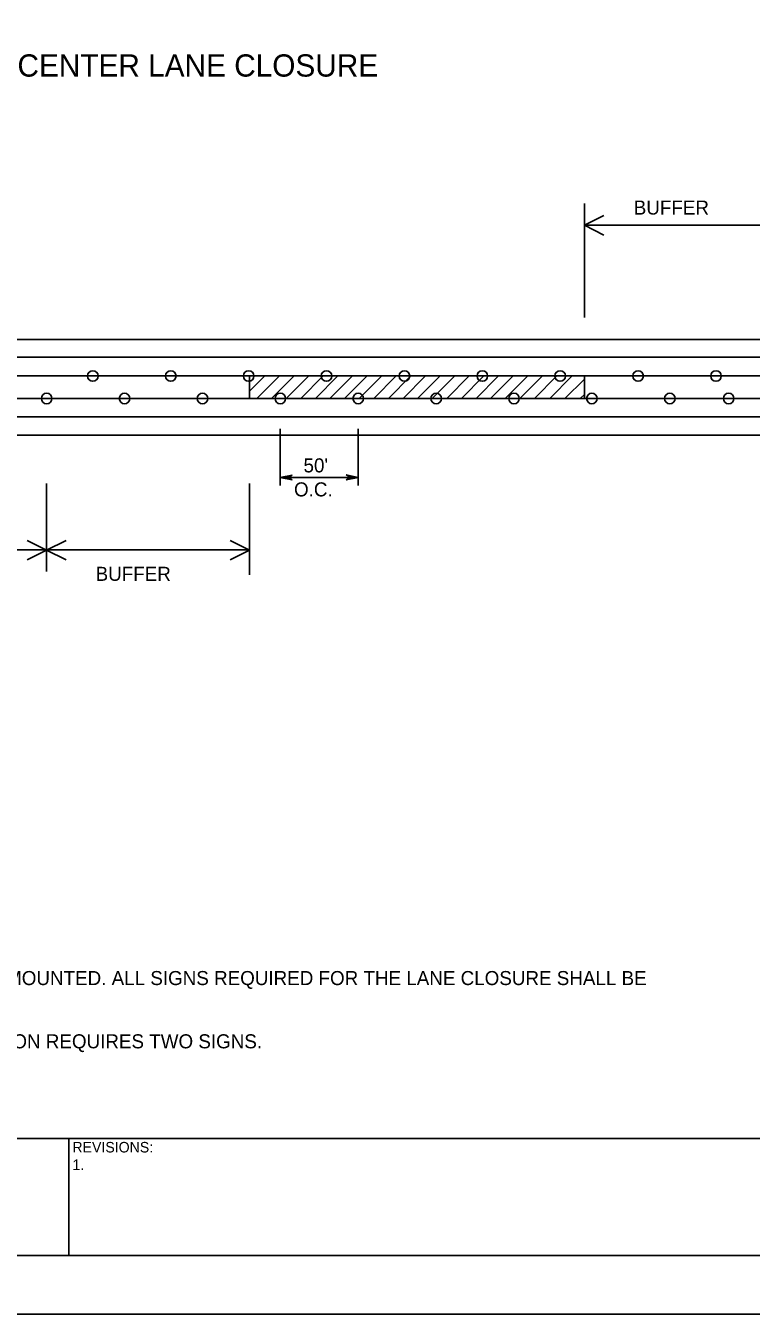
# Model space of a CAD drawing. Extents: x 0 to 34, y 0 to 22.
# Drawn here: x 11.04 to 17.23, y 0 to 11 of the extents above; entities that cross this region are included whole.
import ezdxf

# ---------------------------------------------------------------- set-up
doc = ezdxf.new("R2010")
doc.units = 0
for name, color, linetype in [('Level 1', 7, 'Continuous'), ('PlotBorder', 7, 'Continuous'), ('SHADE-GENERIC', 7, 'Continuous'), ('SHT-BNDRY', 7, 'Continuous'), ('SHT-FENCE', 7, 'Continuous'), ('Title_Box', 7, 'Continuous')]:
    doc.layers.add(name, color=color, linetype=linetype)

msp = doc.modelspace()

# ---------------------------------------------------------------- linework, layer by layer
at = {"layer": 'Level 1'}
for p, q in [((15.808, 9.482), (15.808, 8.508)), ((24.703, 9.297), (15.808, 9.297)), ((2.543, 8.323), (26.147, 8.323)), ((2.543, 8.17), (26.147, 8.17)), ((2.543, 8.01), (26.147, 8.01)), ((2.543, 7.818), (26.147, 7.818)), ((11.048, 7.818), (11.388, 7.818)), ((2.543, 7.662), (26.147, 7.662)), ((2.543, 7.505), (26.147, 7.505)), ((13.212, 7.075), (13.212, 7.56)), ((13.876, 7.075), (13.876, 7.56)), ((13.313, 7.164), (13.212, 7.144)), ((13.272, 7.144), (13.313, 7.164)), ((13.876, 7.144), (13.775, 7.165)), ((13.775, 7.165), (13.816, 7.144)), ((11.218, 7.091), (11.218, 6.34)), ((12.95, 7.091), (12.95, 6.312)), ((13.212, 7.144), (13.876, 7.144)), ((13.212, 7.144), (13.313, 7.123)), ((13.313, 7.123), (13.272, 7.144)), ((13.816, 7.144), (13.775, 7.124)), ((13.775, 7.124), (13.876, 7.144)), ((4.052, 6.526), (12.95, 6.526))]:
    msp.add_line(p, q, dxfattribs=at)
for points in [[(15.974, 9.38), (15.808, 9.297), (15.974, 9.213)], [(12.95, 7.88), (13.08, 8.01)], [(13.012, 7.817), (13.204, 8.01)], [(13.137, 7.817), (13.329, 8.01)], [(13.262, 7.817), (13.454, 8.01)], [(13.386, 7.817), (13.578, 8.01)], [(13.511, 7.817), (13.703, 8.01)], [(13.635, 7.817), (13.827, 8.01)], [(13.76, 7.817), (13.952, 8.01)], [(13.885, 7.817), (14.077, 8.01)], [(14.009, 7.817), (14.201, 8.01)], [(14.134, 7.817), (14.326, 8.01)], [(14.259, 7.817), (14.451, 8.01)], [(14.383, 7.817), (14.575, 8.01)], [(14.508, 7.817), (14.7, 8.01)], [(14.633, 7.817), (14.824, 8.01)], [(14.757, 7.817), (14.949, 8.01)], [(14.882, 7.817), (15.074, 8.01)], [(15.006, 7.817), (15.198, 8.01)], [(15.131, 7.817), (15.323, 8.01)], [(15.256, 7.817), (15.448, 8.01)], [(15.38, 7.817), (15.572, 8.01)], [(15.511, 7.817), (15.703, 8.01)], [(15.641, 7.817), (15.808, 7.984)], [(15.772, 7.817), (15.808, 7.853)], [(11.052, 6.44), (11.218, 6.523), (11.052, 6.606)], [(11.385, 6.606), (11.218, 6.523), (11.385, 6.44)], [(12.784, 6.44), (12.95, 6.523), (12.784, 6.606)]]:
    msp.add_lwpolyline(points, dxfattribs=at)
msp.add_lwpolyline([(15.808, 8.01), (12.95, 8.01), (12.95, 7.817), (15.808, 7.817)], close=True, dxfattribs=at)
at = {"layer": 'PlotBorder'}
msp.add_lwpolyline([(0, 0), (34, 0), (34, 22), (0, 22)], close=True, dxfattribs=at)
at = {"layer": 'SHADE-GENERIC'}
for centre, major_axis in [((11.612, 8.01), (0, 0.0452)), ((12.277, 8.01), (0, 0.0452)), ((12.942, 8.01), (0, 0.0452)), ((13.606, 8.01), (0, 0.0452)), ((14.271, 8.01), (0, 0.0452)), ((14.936, 8.01), (0, 0.0452)), ((15.6, 8.01), (0, 0.0452)), ((16.265, 8.01), (0, 0.0452)), ((16.93, 8.01), (0, 0.0452)), ((11.218, 7.818), (0, 0.0452)), ((11.883, 7.818), (0, 0.0452)), ((12.548, 7.818), (0, 0.0452)), ((13.212, 7.818), (0, 0.0452)), ((13.877, 7.818), (0, 0.0452)), ((14.542, 7.818), (0, 0.0452)), ((15.206, 7.818), (0, 0.0452)), ((15.871, 7.818), (0, 0.0452)), ((16.536, 7.818), (0, 0.0452)), ((17.038, 7.818), (0, -0.0452))]:
    msp.add_ellipse(centre, major_axis=major_axis, ratio=0.996122, dxfattribs=at)
at = {"layer": 'SHT-BNDRY'}
msp.add_line((11.408, 0.5), (11.408, 1.501), dxfattribs=at)
msp.add_lwpolyline([(1.25, 0.5), (33.5, 0.5), (33.5, 21.5), (1.25, 21.5)], close=True, dxfattribs=at)
msp.add_lwpolyline([(1.25, 1.501), (33.5, 1.501)], dxfattribs=at)
at = {"layer": 'SHT-FENCE'}
msp.add_lwpolyline([(0, 22), (34, 22), (34, 0), (0, 0)], close=True, dxfattribs=at)
msp.add_lwpolyline([(0, 22), (34, 22), (34, 0), (0, 0)], close=True, dxfattribs=at)

# ---------------------------------------------------------------- texts
at = {"layer": 'Level 1'}
for s, height, p in [('TYPICAL SCHEME FOR CENTER LANE CLOSURE', 0.19, (8.075, 10.566)), ('BUFFER', 0.12, (16.228, 9.388)), ("50'", 0.12, (13.41, 7.187)), ('O.C.', 0.12, (13.329, 6.982)), ('BUFFER', 0.12, (11.636, 6.261)), ('ALL ADVANCE WARNING SIGNS REQUIRED AT THE BEGINNING AND END OF PROJECT SHALL BE POST MOUNTED. ALL SIGNS REQUIRED FOR THE LANE CLOSURE SHALL BE', 0.12, (2.785, 2.81)), ('SIGN (XX) SHALL SHOW THE SPEED IN THE WORK ZONE.  SIGN (YY) SHALL BE USED IF SPEED REDUCTION REQUIRES TWO SIGNS.   ', 0.12, (2.785, 2.27))]:
    msp.add_text(s, height=height, dxfattribs=at).set_placement(p)
at = {"layer": 'Title_Box'}
for s, p in [('REVISIONS:', (11.438, 1.381)), ('1.', (11.438, 1.231))]:
    msp.add_text(s, height=0.09, dxfattribs=at).set_placement(p)

doc.saveas('drawing.dxf')
